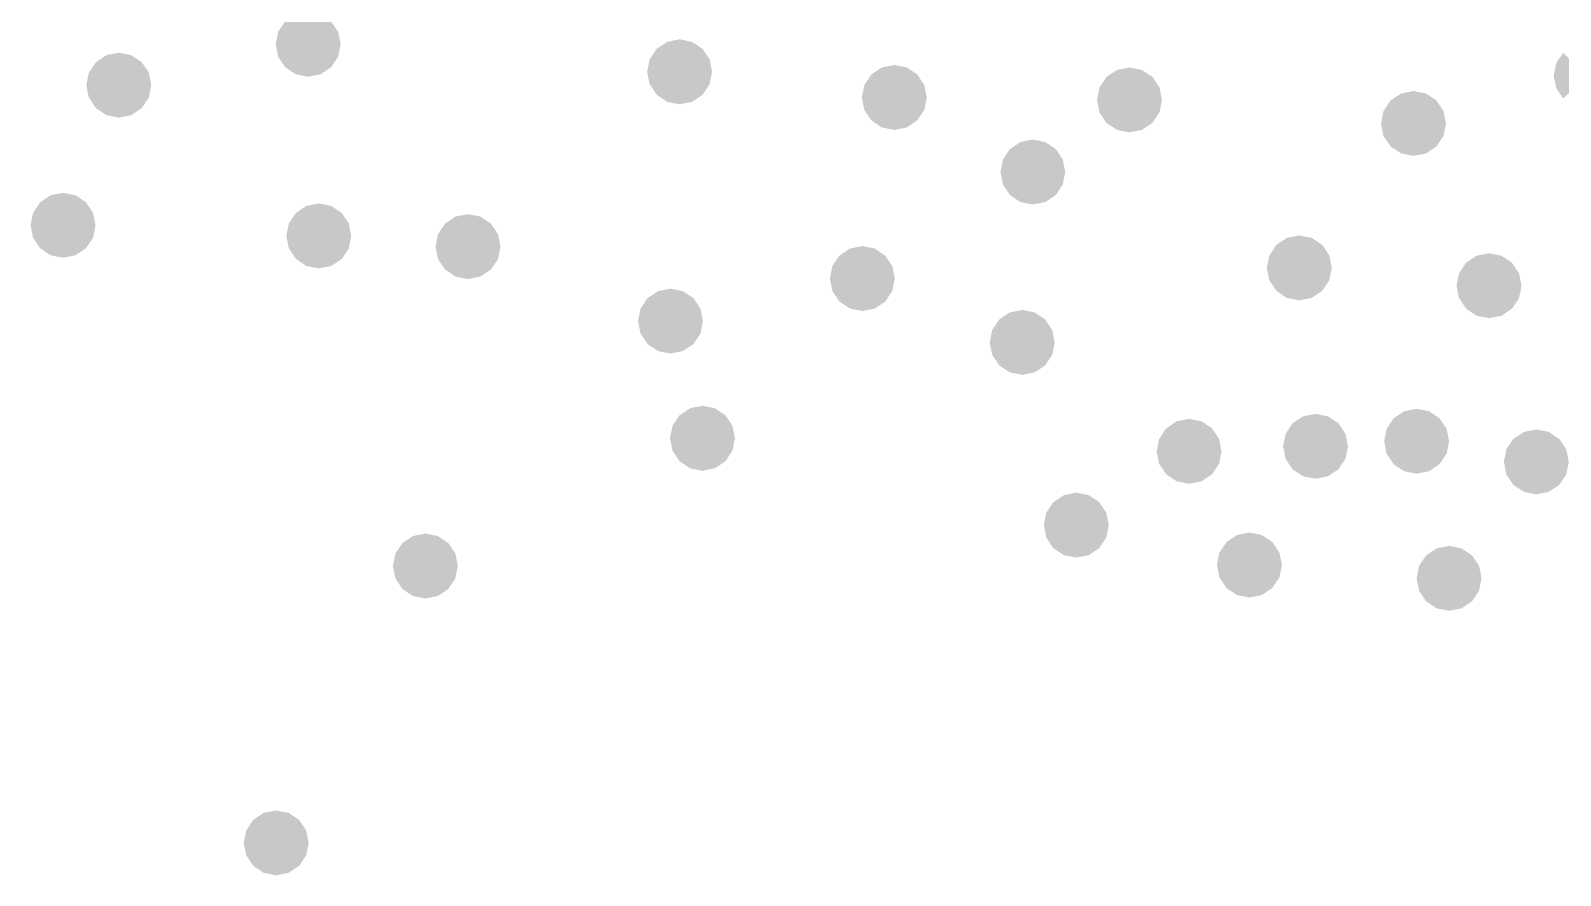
# Model space of a CAD drawing. Header units: millimetres. Extents: x 87938 to 265635, y 330093 to 434310.
# Drawn here: x 233525 to 234868, y 383728 to 384470 of the extents above; entities that cross this region are included whole.
import ezdxf

# ---------------------------------------------------------------- set-up
doc = ezdxf.new("R2010")
doc.units = ezdxf.units.MM

# ---------------------------------------------------------------- blocks, each defined once
blk = doc.blocks.new('A$C3F56660F')
at = {"lineweight": 0}
for points in [[(1391.4, 2934.7), (1391.4, 2963.2), (1371.2, 2954.8), (1380.5, 2961)], [(1391.4, 2934.7), (1411.5, 2954.8), (1391.4, 2963.2), (1402.3, 2961)], [(1391.4, 2934.7), (1371.2, 2954.8), (1362.9, 2934.7), (1365, 2945.6)], [(1391.4, 2934.7), (1419.9, 2934.7), (1411.5, 2954.8), (1417.7, 2945.6)], [(1391.4, 2934.7), (1362.9, 2934.7), (1371.2, 2914.5), (1365, 2923.7)], [(1391.4, 2934.7), (1371.2, 2914.5), (1391.4, 2906.1), (1380.5, 2908.3)], [(1391.4, 2934.7), (1391.4, 2906.1), (1411.5, 2914.5), (1402.3, 2908.3)], [(1391.4, 2934.7), (1411.5, 2914.5), (1419.9, 2934.7), (1417.7, 2923.7)], [(1717.5, 2910.5), (1697.4, 2930.6), (1689, 2910.5), (1691.2, 2921.4)], [(1717.5, 2910.5), (1717.5, 2939), (1697.4, 2930.6), (1706.6, 2936.8)], [(1717.5, 2910.5), (1737.7, 2930.6), (1717.5, 2939), (1728.4, 2936.8)], [(1717.5, 2910.5), (1746, 2910.5), (1737.7, 2930.6), (1743.9, 2921.4)], [(1225.1, 2898.7), (1205, 2918.9), (1196.6, 2898.7), (1198.8, 2909.7)], [(1225.1, 2898.7), (1225.1, 2927.3), (1205, 2918.9), (1214.2, 2925.1)], [(1225.1, 2898.7), (1245.3, 2918.9), (1225.1, 2927.3), (1236, 2925.1)], [(1225.1, 2898.7), (1253.6, 2898.7), (1245.3, 2918.9), (1251.5, 2909.7)], [(1906, 2887.9), (1906, 2916.4), (1885.9, 2908.1), (1895.1, 2914.3)], [(1906, 2887.9), (1926.2, 2908.1), (1906, 2916.4), (1917, 2914.3)], [(2513.5, 2907.2), (2493.4, 2927.3), (2485, 2907.2), (2487.2, 2918.1)], [(1717.5, 2910.5), (1689, 2910.5), (1697.4, 2890.3), (1691.2, 2899.6)], [(1717.5, 2910.5), (1697.4, 2890.3), (1717.5, 2881.9), (1706.6, 2884.1)], [(1717.5, 2910.5), (1717.5, 2881.9), (1737.7, 2890.3), (1728.4, 2884.1)], [(1717.5, 2910.5), (1737.7, 2890.3), (1746, 2910.5), (1743.9, 2899.6)], [(1906, 2887.9), (1885.9, 2908.1), (1877.5, 2887.9), (1879.7, 2898.8)], [(1906, 2887.9), (1934.6, 2887.9), (1926.2, 2908.1), (1932.4, 2898.8)], [(2112.5, 2885.8), (2092.4, 2906), (2084, 2885.8), (2086.2, 2896.7)], [(2112.5, 2885.8), (2112.5, 2914.3), (2092.4, 2906), (2101.6, 2912.1)], [(2112.5, 2885.8), (2132.7, 2906), (2112.5, 2914.3), (2123.4, 2912.1)], [(2112.5, 2885.8), (2141, 2885.8), (2132.7, 2906), (2138.9, 2896.7)], [(2513.5, 2907.2), (2485, 2907.2), (2493.4, 2887), (2487.2, 2896.2)], [(1225.1, 2898.7), (1196.6, 2898.7), (1205, 2878.6), (1198.8, 2887.8)], [(1225.1, 2898.7), (1205, 2878.6), (1225.1, 2870.2), (1214.2, 2872.4)], [(1225.1, 2898.7), (1225.1, 2870.2), (1245.3, 2878.6), (1236, 2872.4)], [(1225.1, 2898.7), (1245.3, 2878.6), (1253.6, 2898.7), (1251.5, 2887.8)], [(2362, 2865.1), (2362, 2893.6), (2341.8, 2885.3), (2351.1, 2891.4)], [(2362, 2865.1), (2382.1, 2885.3), (2362, 2893.6), (2372.9, 2891.4)], [(1906, 2887.9), (1877.5, 2887.9), (1885.9, 2867.8), (1879.7, 2877)], [(1906, 2887.9), (1885.9, 2867.8), (1906, 2859.4), (1895.1, 2861.6)], [(1906, 2887.9), (1906, 2859.4), (1926.2, 2867.8), (1917, 2861.6)], [(1906, 2887.9), (1926.2, 2867.8), (1934.6, 2887.9), (1932.4, 2877)], [(2112.5, 2885.8), (2084, 2885.8), (2092.4, 2865.6), (2086.2, 2874.9)], [(2112.5, 2885.8), (2092.4, 2865.6), (2112.5, 2857.3), (2101.6, 2859.5)], [(2112.5, 2885.8), (2112.5, 2857.3), (2132.7, 2865.6), (2123.4, 2859.5)], [(2112.5, 2885.8), (2132.7, 2865.6), (2141, 2885.8), (2138.9, 2874.9)], [(2362, 2865.1), (2341.8, 2885.3), (2333.4, 2865.1), (2335.6, 2876)], [(2362, 2865.1), (2390.5, 2865.1), (2382.1, 2885.3), (2388.3, 2876)], [(2362, 2865.1), (2333.4, 2865.1), (2341.8, 2844.9), (2335.6, 2854.2)], [(2362, 2865.1), (2341.8, 2844.9), (2362, 2836.6), (2351.1, 2838.8)], [(2362, 2865.1), (2362, 2836.6), (2382.1, 2844.9), (2372.9, 2838.8)], [(2362, 2865.1), (2382.1, 2844.9), (2390.5, 2865.1), (2388.3, 2854.2)], [(2027.7, 2822.5), (2027.7, 2851), (2007.5, 2842.6), (2016.8, 2848.8)], [(2027.7, 2822.5), (2047.9, 2842.6), (2027.7, 2851), (2038.6, 2848.8)], [(2027.7, 2822.5), (2007.5, 2842.6), (1999.2, 2822.5), (2001.4, 2833.4)], [(2027.7, 2822.5), (2056.2, 2822.5), (2047.9, 2842.6), (2054, 2833.4)], [(2027.7, 2822.5), (1999.2, 2822.5), (2007.5, 2802.3), (2001.4, 2811.6)], [(2027.7, 2822.5), (2007.5, 2802.3), (2027.7, 2794), (2016.8, 2796.1)], [(2027.7, 2822.5), (2027.7, 2794), (2047.9, 2802.3), (2038.6, 2796.1)], [(2027.7, 2822.5), (2047.9, 2802.3), (2056.2, 2822.5), (2054, 2811.6)], [(1176.1, 2775.7), (1156, 2795.9), (1147.6, 2775.7), (1149.8, 2786.6)], [(1176.1, 2775.7), (1176.1, 2804.2), (1156, 2795.9), (1165.2, 2802.1)], [(1176.1, 2775.7), (1196.3, 2795.9), (1176.1, 2804.2), (1187.1, 2802.1)], [(1176.1, 2775.7), (1204.7, 2775.7), (1196.3, 2795.9), (1202.5, 2786.6)], [(1400.7, 2766.4), (1400.7, 2794.9), (1380.6, 2786.5), (1389.8, 2792.7)], [(1400.7, 2766.4), (1420.9, 2786.5), (1400.7, 2794.9), (1411.6, 2792.7)], [(1400.7, 2766.4), (1380.6, 2786.5), (1372.2, 2766.4), (1374.4, 2777.3)], [(1400.7, 2766.4), (1429.2, 2766.4), (1420.9, 2786.5), (1427.1, 2777.3)], [(1531.7, 2757), (1531.7, 2785.5), (1511.6, 2777.2), (1520.8, 2783.4)], [(1531.7, 2757), (1551.9, 2777.2), (1531.7, 2785.5), (1542.6, 2783.4)], [(1176.1, 2775.7), (1147.6, 2775.7), (1156, 2755.6), (1149.8, 2764.8)], [(1176.1, 2775.7), (1156, 2755.6), (1176.1, 2747.2), (1165.2, 2749.4)], [(1176.1, 2775.7), (1176.1, 2747.2), (1196.3, 2755.6), (1187.1, 2749.4)], [(1176.1, 2775.7), (1196.3, 2755.6), (1204.7, 2775.7), (1202.5, 2764.8)], [(1531.7, 2757), (1511.6, 2777.2), (1503.2, 2757), (1505.4, 2767.9)], [(1531.7, 2757), (1560.2, 2757), (1551.9, 2777.2), (1558.1, 2767.9)], [(1400.7, 2766.4), (1372.2, 2766.4), (1380.6, 2746.2), (1374.4, 2755.5)], [(1400.7, 2766.4), (1380.6, 2746.2), (1400.7, 2737.9), (1389.8, 2740)], [(1400.7, 2766.4), (1400.7, 2737.9), (1420.9, 2746.2), (1411.6, 2740)], [(1400.7, 2766.4), (1420.9, 2746.2), (1429.2, 2766.4), (1427.1, 2755.5)], [(1531.7, 2757), (1503.2, 2757), (1511.6, 2736.9), (1505.4, 2746.1)], [(1531.7, 2757), (1511.6, 2736.9), (1531.7, 2728.5), (1520.8, 2730.7)], [(1531.7, 2757), (1531.7, 2728.5), (1551.9, 2736.9), (1542.6, 2730.7)], [(1531.7, 2757), (1551.9, 2736.9), (1560.2, 2757), (1558.1, 2746.1)], [(1878, 2729), (1878, 2757.5), (1857.8, 2749.1), (1867.1, 2755.3)], [(1878, 2729), (1898.1, 2749.1), (1878, 2757.5), (1888.9, 2755.3)], [(2261.6, 2738.3), (2241.5, 2758.5), (2233.1, 2738.3), (2235.3, 2749.2)], [(2261.6, 2738.3), (2261.6, 2766.8), (2241.5, 2758.5), (2250.7, 2764.7)], [(2261.6, 2738.3), (2281.8, 2758.5), (2261.6, 2766.8), (2272.6, 2764.7)], [(2261.6, 2738.3), (2290.2, 2738.3), (2281.8, 2758.5), (2288, 2749.2)], [(1878, 2729), (1857.8, 2749.1), (1849.5, 2729), (1851.6, 2739.9)], [(1878, 2729), (1906.5, 2729), (1898.1, 2749.1), (1904.3, 2739.9)], [(2428.2, 2722.7), (2408.1, 2742.8), (2399.7, 2722.7), (2401.9, 2733.6)], [(2428.2, 2722.7), (2428.2, 2751.2), (2408.1, 2742.8), (2417.3, 2749)], [(2428.2, 2722.7), (2448.4, 2742.8), (2428.2, 2751.2), (2439.2, 2749)], [(2428.2, 2722.7), (2456.8, 2722.7), (2448.4, 2742.8), (2454.6, 2733.6)], [(1878, 2729), (1849.5, 2729), (1857.8, 2708.8), (1851.6, 2718.1)], [(1878, 2729), (1857.8, 2708.8), (1878, 2700.5), (1867.1, 2702.6)], [(1878, 2729), (1878, 2700.5), (1898.1, 2708.8), (1888.9, 2702.6)], [(1878, 2729), (1898.1, 2708.8), (1906.5, 2729), (1904.3, 2718.1)], [(2261.6, 2738.3), (2233.1, 2738.3), (2241.5, 2718.2), (2235.3, 2727.4)], [(2261.6, 2738.3), (2241.5, 2718.2), (2261.6, 2709.8), (2250.7, 2712)], [(2261.6, 2738.3), (2261.6, 2709.8), (2281.8, 2718.2), (2272.6, 2712)], [(2261.6, 2738.3), (2281.8, 2718.2), (2290.2, 2738.3), (2288, 2727.4)], [(1709.5, 2691.6), (1709.5, 2720.1), (1689.4, 2711.8), (1698.6, 2717.9)], [(1709.5, 2691.6), (1729.7, 2711.8), (1709.5, 2720.1), (1720.4, 2717.9)], [(2428.2, 2722.7), (2399.7, 2722.7), (2408.1, 2702.5), (2401.9, 2711.8)], [(2428.2, 2722.7), (2408.1, 2702.5), (2428.2, 2694.2), (2417.3, 2696.3)], [(2428.2, 2722.7), (2428.2, 2694.2), (2448.4, 2702.5), (2439.2, 2696.3)], [(2428.2, 2722.7), (2448.4, 2702.5), (2456.8, 2722.7), (2454.6, 2711.8)], [(1709.5, 2691.6), (1689.4, 2711.8), (1681, 2691.6), (1683.2, 2702.5)], [(1709.5, 2691.6), (1738, 2691.6), (1729.7, 2711.8), (1735.9, 2702.5)], [(2018.3, 2672.9), (2018.3, 2701.4), (1998.2, 2693.1), (2007.4, 2699.2)], [(2018.3, 2672.9), (2038.5, 2693.1), (2018.3, 2701.4), (2029.3, 2699.2)], [(1709.5, 2691.6), (1681, 2691.6), (1689.4, 2671.4), (1683.2, 2680.7)], [(1709.5, 2691.6), (1689.4, 2671.4), (1709.5, 2663.1), (1698.6, 2665.3)], [(1709.5, 2691.6), (1709.5, 2663.1), (1729.7, 2671.4), (1720.4, 2665.3)], [(1709.5, 2691.6), (1729.7, 2671.4), (1738, 2691.6), (1735.9, 2680.7)], [(2018.3, 2672.9), (1998.2, 2693.1), (1989.8, 2672.9), (1992, 2683.8)], [(2018.3, 2672.9), (2046.9, 2672.9), (2038.5, 2693.1), (2044.7, 2683.8)], [(2018.3, 2672.9), (1989.8, 2672.9), (1998.2, 2652.7), (1992, 2662)], [(2018.3, 2672.9), (1998.2, 2652.7), (2018.3, 2644.4), (2007.4, 2646.6)], [(2018.3, 2672.9), (2018.3, 2644.4), (2038.5, 2652.7), (2029.3, 2646.6)], [(2018.3, 2672.9), (2038.5, 2652.7), (2046.9, 2672.9), (2044.7, 2662)], [(1737.6, 2588.8), (1717.4, 2608.9), (1709.1, 2588.8), (1711.3, 2599.7)], [(1737.6, 2588.8), (1737.6, 2617.3), (1717.4, 2608.9), (1726.7, 2615.1)], [(1737.6, 2588.8), (1757.8, 2608.9), (1737.6, 2617.3), (1748.5, 2615.1)], [(1737.6, 2588.8), (1766.1, 2588.8), (1757.8, 2608.9), (1763.9, 2599.7)], [(2275.9, 2581.7), (2275.9, 2610.2), (2255.7, 2601.9), (2265, 2608)], [(2275.9, 2581.7), (2296.1, 2601.9), (2275.9, 2610.2), (2286.8, 2608)], [(2364.7, 2586.1), (2344.5, 2606.3), (2336.2, 2586.1), (2338.3, 2597)], [(2364.7, 2586.1), (2364.7, 2614.6), (2344.5, 2606.3), (2353.8, 2612.5)], [(2364.7, 2586.1), (2384.8, 2606.3), (2364.7, 2614.6), (2375.6, 2612.5)], [(2364.7, 2586.1), (2393.2, 2586.1), (2384.8, 2606.3), (2391, 2597)], [(2164.9, 2577.3), (2144.8, 2597.4), (2136.4, 2577.3), (2138.6, 2588.2)], [(2164.9, 2577.3), (2164.9, 2605.8), (2144.8, 2597.4), (2154, 2603.6)], [(2164.9, 2577.3), (2185.1, 2597.4), (2164.9, 2605.8), (2175.8, 2603.6)], [(2164.9, 2577.3), (2193.4, 2577.3), (2185.1, 2597.4), (2191.3, 2588.2)], [(2275.9, 2581.7), (2255.7, 2601.9), (2247.4, 2581.7), (2249.6, 2592.6)], [(2275.9, 2581.7), (2304.4, 2581.7), (2296.1, 2601.9), (2302.2, 2592.6)], [(2469.8, 2568), (2469.8, 2596.5), (2449.6, 2588.2), (2458.9, 2594.3)], [(2469.8, 2568), (2489.9, 2588.2), (2469.8, 2596.5), (2480.7, 2594.3)], [(1737.6, 2588.8), (1709.1, 2588.8), (1717.4, 2568.6), (1711.3, 2577.8)], [(1737.6, 2588.8), (1717.4, 2568.6), (1737.6, 2560.2), (1726.7, 2562.4)], [(1737.6, 2588.8), (1737.6, 2560.2), (1757.8, 2568.6), (1748.5, 2562.4)], [(1737.6, 2588.8), (1757.8, 2568.6), (1766.1, 2588.8), (1763.9, 2577.8)], [(2275.9, 2581.7), (2247.4, 2581.7), (2255.7, 2561.5), (2249.6, 2570.8)], [(2275.9, 2581.7), (2255.7, 2561.5), (2275.9, 2553.2), (2265, 2555.4)], [(2275.9, 2581.7), (2275.9, 2553.2), (2296.1, 2561.5), (2286.8, 2555.4)], [(2275.9, 2581.7), (2296.1, 2561.5), (2304.4, 2581.7), (2302.2, 2570.8)], [(2364.7, 2586.1), (2336.2, 2586.1), (2344.5, 2566), (2338.3, 2575.2)], [(2364.7, 2586.1), (2344.5, 2566), (2364.7, 2557.6), (2353.8, 2559.8)], [(2364.7, 2586.1), (2364.7, 2557.6), (2384.8, 2566), (2375.6, 2559.8)], [(2364.7, 2586.1), (2384.8, 2566), (2393.2, 2586.1), (2391, 2575.2)], [(2469.8, 2568), (2449.6, 2588.2), (2441.3, 2568), (2443.4, 2578.9)], [(2469.8, 2568), (2498.3, 2568), (2489.9, 2588.2), (2496.1, 2578.9)], [(2164.9, 2577.3), (2136.4, 2577.3), (2144.8, 2557.1), (2138.6, 2566.3)], [(2164.9, 2577.3), (2144.8, 2557.1), (2164.9, 2548.7), (2154, 2550.9)], [(2164.9, 2577.3), (2164.9, 2548.7), (2185.1, 2557.1), (2175.8, 2550.9)], [(2164.9, 2577.3), (2185.1, 2557.1), (2193.4, 2577.3), (2191.3, 2566.3)], [(2469.8, 2568), (2441.3, 2568), (2449.6, 2547.8), (2443.4, 2557.1)], [(2469.8, 2568), (2449.6, 2547.8), (2469.8, 2539.5), (2458.9, 2541.7)], [(2469.8, 2568), (2469.8, 2539.5), (2489.9, 2547.8), (2480.7, 2541.7)], [(2469.8, 2568), (2489.9, 2547.8), (2498.3, 2568), (2496.1, 2557.1)], [(2065.9, 2512.5), (2065.9, 2541), (2045.7, 2532.6), (2055, 2538.8)], [(2065.9, 2512.5), (2086, 2532.6), (2065.9, 2541), (2076.8, 2538.8)], [(2065.9, 2512.5), (2045.7, 2532.6), (2037.4, 2512.5), (2039.5, 2523.4)], [(2065.9, 2512.5), (2094.4, 2512.5), (2086, 2532.6), (2092.2, 2523.4)], [(2065.9, 2512.5), (2037.4, 2512.5), (2045.7, 2492.3), (2039.5, 2501.6)], [(2065.9, 2512.5), (2045.7, 2492.3), (2065.9, 2484), (2055, 2486.1)], [(2065.9, 2512.5), (2065.9, 2484), (2086, 2492.3), (2076.8, 2486.1)], [(2065.9, 2512.5), (2086, 2492.3), (2094.4, 2512.5), (2092.2, 2501.6)], [(1494.3, 2476.6), (1494.3, 2505.1), (1474.1, 2496.7), (1483.4, 2502.9)], [(1494.3, 2476.6), (1514.5, 2496.7), (1494.3, 2505.1), (1505.2, 2502.9)], [(2217.8, 2477.4), (2217.8, 2506), (2197.7, 2497.6), (2206.9, 2503.8)], [(2217.8, 2477.4), (2238, 2497.6), (2217.8, 2506), (2228.8, 2503.8)], [(1494.3, 2476.6), (1474.1, 2496.7), (1465.8, 2476.6), (1468, 2487.5)], [(1494.3, 2476.6), (1522.8, 2476.6), (1514.5, 2496.7), (1520.6, 2487.5)], [(2217.8, 2477.4), (2197.7, 2497.6), (2189.3, 2477.4), (2191.5, 2488.4)], [(2217.8, 2477.4), (2246.4, 2477.4), (2238, 2497.6), (2244.2, 2488.4)], [(2393.2, 2465.8), (2373, 2485.9), (2364.7, 2465.8), (2366.8, 2476.7)], [(2393.2, 2465.8), (2393.2, 2494.3), (2373, 2485.9), (2382.3, 2492.1)], [(2393.2, 2465.8), (2413.3, 2485.9), (2393.2, 2494.3), (2404.1, 2492.1)], [(2393.2, 2465.8), (2421.7, 2465.8), (2413.3, 2485.9), (2419.5, 2476.7)], [(1494.3, 2476.6), (1465.8, 2476.6), (1474.1, 2456.4), (1468, 2465.7)], [(1494.3, 2476.6), (1474.1, 2456.4), (1494.3, 2448.1), (1483.4, 2450.2)], [(1494.3, 2476.6), (1494.3, 2448.1), (1514.5, 2456.4), (1505.2, 2450.2)], [(1494.3, 2476.6), (1514.5, 2456.4), (1522.8, 2476.6), (1520.6, 2465.7)], [(2217.8, 2477.4), (2189.3, 2477.4), (2197.7, 2457.3), (2191.5, 2466.5)], [(2217.8, 2477.4), (2197.7, 2457.3), (2217.8, 2448.9), (2206.9, 2451.1)], [(2217.8, 2477.4), (2217.8, 2448.9), (2238, 2457.3), (2228.8, 2451.1)], [(2217.8, 2477.4), (2238, 2457.3), (2246.4, 2477.4), (2244.2, 2466.5)], [(2393.2, 2465.8), (2364.7, 2465.8), (2373, 2445.6), (2366.8, 2454.9)], [(2393.2, 2465.8), (2373, 2445.6), (2393.2, 2437.3), (2382.3, 2439.4)], [(2393.2, 2465.8), (2393.2, 2437.3), (2413.3, 2445.6), (2404.1, 2439.4)], [(2393.2, 2465.8), (2413.3, 2445.6), (2421.7, 2465.8), (2419.5, 2454.9)], [(1363.3, 2233.5), (1363.3, 2262), (1343.1, 2253.7), (1352.4, 2259.9)], [(1363.3, 2233.5), (1383.5, 2253.7), (1363.3, 2262), (1374.2, 2259.9)], [(1363.3, 2233.5), (1343.1, 2253.7), (1334.8, 2233.5), (1337, 2244.4)], [(1363.3, 2233.5), (1391.8, 2233.5), (1383.5, 2253.7), (1389.6, 2244.4)], [(1363.3, 2233.5), (1334.8, 2233.5), (1343.1, 2213.4), (1337, 2222.6)], [(1363.3, 2233.5), (1343.1, 2213.4), (1363.3, 2205), (1352.4, 2207.2)], [(1363.3, 2233.5), (1363.3, 2205), (1383.5, 2213.4), (1374.2, 2207.2)], [(1363.3, 2233.5), (1383.5, 2213.4), (1391.8, 2233.5), (1389.6, 2222.6)]]:
    blk.add_trace(points, dxfattribs=at)
blk = doc.blocks.new('A$C3E9370D8')
blk.add_blockref('A$C3F56660F', (0, 0))

msp = doc.modelspace()

# ---------------------------------------------------------------- block references
msp.add_blockref('A$C3E9370D8', (232377.2, 381523.4))

doc.saveas('drawing.dxf')
